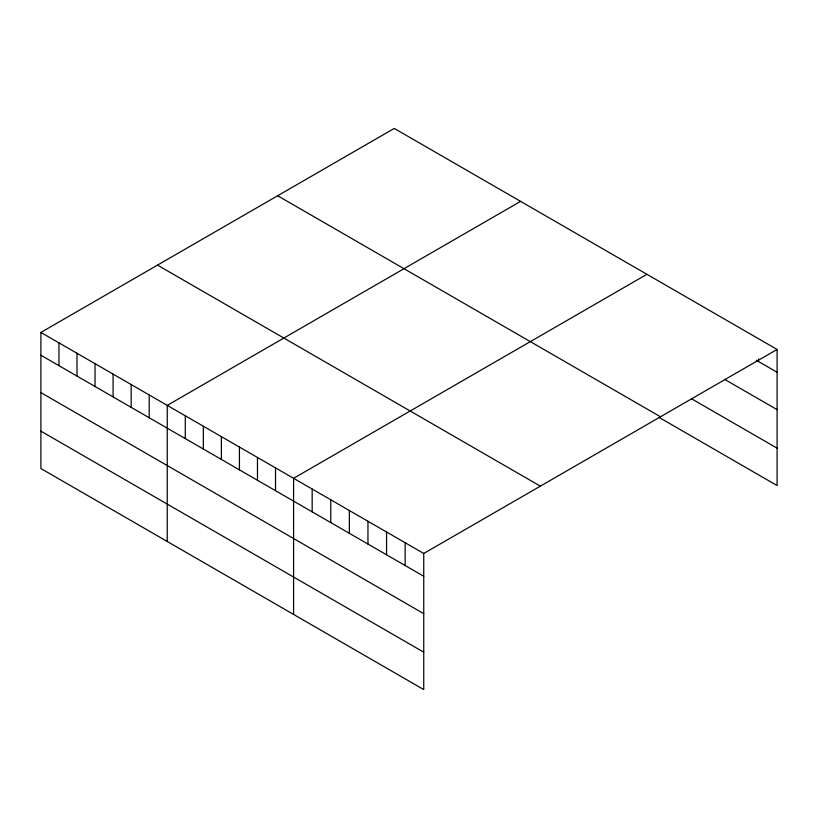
<?xml version="1.0" encoding="UTF-8"?>
<svg xmlns="http://www.w3.org/2000/svg" width="818" height="818" viewBox="0 0 818 818"><rect width="100%" height="100%" fill="white"/><g stroke="black" fill="none" stroke-linecap="round" stroke-linejoin="round"><path stroke-width="1.23" d="M777.1 349.46L423.744 553.469L423.744 689.574L40.9 468.54L40.9 332.435L394.256 128.426L777.1 349.46L777.1 485.565L658.971 417.354M520.596 201.371L167.24 405.38L167.24 541.485M646.936 274.306L293.58 478.315L293.58 614.42M756.313 360.257L777.1 372.251M724.595 379.337L777.1 409.644M691.783 398.908L777.1 448.172M277.65 195.747L660.494 416.781M157.506 265.114L540.35 486.148M40.9 332.435L423.744 553.469M40.9 355.237L423.744 576.261M40.9 392.62L423.744 613.653M40.9 431.147L423.744 652.181M758.501 358.99L758.501 361.515M405.145 542.733L405.145 565.524M386.556 531.997L386.556 554.788M367.957 521.26L367.957 544.052M349.358 510.524L349.358 533.316M330.769 499.788L330.769 522.59M312.169 489.052L312.169 511.853M275.523 467.896L275.523 490.698M257.476 457.477L257.476 480.268M239.429 447.057L239.429 469.849M221.381 436.638L221.381 459.43M203.334 426.219L203.334 449.01M185.287 415.8L185.287 438.591M149.193 394.961L149.193 417.753M131.146 384.542L131.146 407.333M113.088 374.123L113.088 396.914M95.041 363.693L95.041 386.495M76.994 353.274L76.994 376.075M58.947 342.854L58.947 365.656"/></g></svg>
